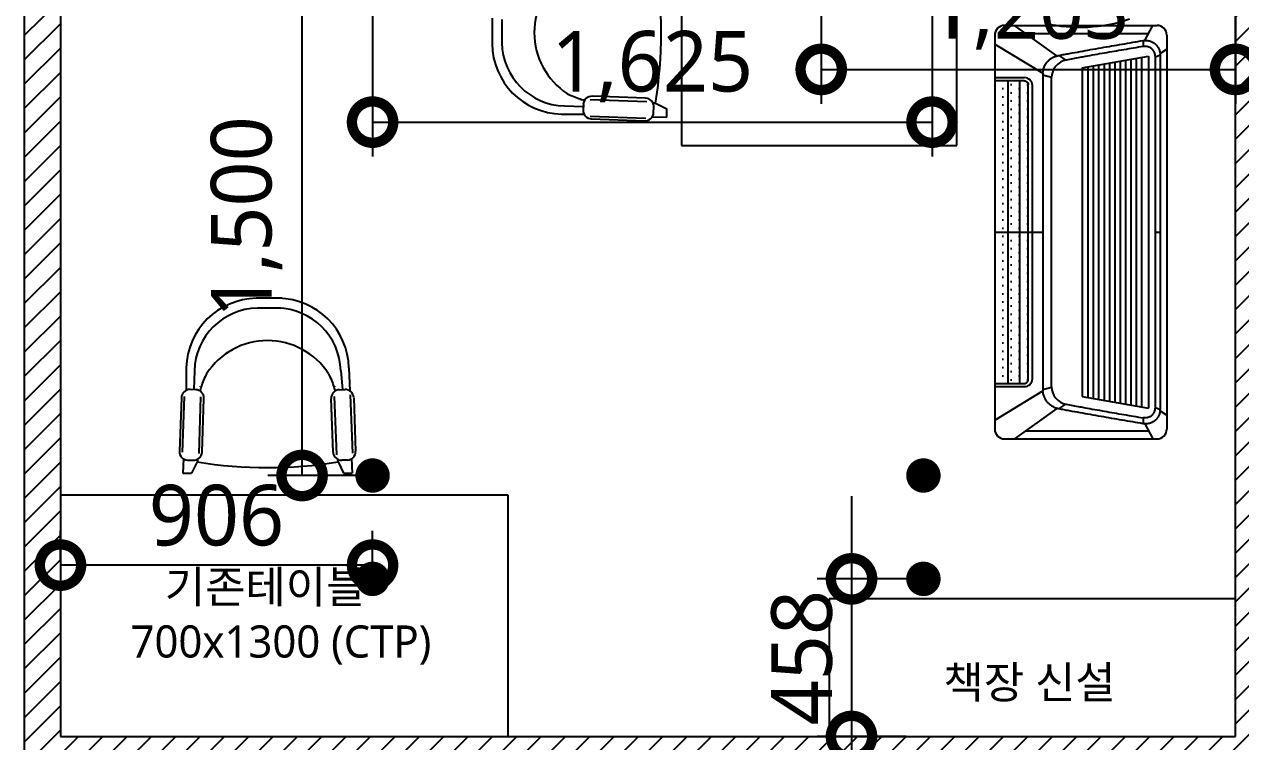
# Model space of a CAD drawing. Header units: metres. Extents: x 11578468 to 47831421, y -58341524 to -14256839.
# Drawn here: x 23750058 to 23753591, y -29041646 to -29039564 of the extents above; entities that cross this region are included whole.
import ezdxf
from ezdxf.enums import TextEntityAlignment as Align

# ---------------------------------------------------------------- set-up
doc = ezdxf.new("R2010")
doc.units = ezdxf.units.M
doc.header["$LTSCALE"] = 50
doc.header["$MEASUREMENT"] = 0
doc.layers.get('0').update_dxf_attribs({"linetype": 'CONTINUOUS'})
doc.layers.get('DEFPOINTS').update_dxf_attribs({"linetype": 'CONTINUOUS'})
doc.layers.add('002_전_다운라이트', color=40, linetype='CONTINUOUS', lineweight=9)
for name, color, linetype in [('CO-DOOR', 8, 'CONTINUOUS'), ('DVM_INDOOR', 7, 'CONTINUOUS'), ('S-DIM', 7, 'CONTINUOUS'), ('wall', 3, 'CONTINUOUS')]:
    doc.layers.add(name, color=color, linetype=linetype)
doc.styles.add('DAWIN', font='NanumSquareR.ttf')
doc.styles.add('맑은 고딕', font='malgun.ttf')
doc.dimstyles.new('80', dxfattribs={"dimscale": 80, "dimtxt": 2.2, "dimasz": 3, "dimexe": 1.25, "dimexo": 0.625, "dimtad": 1, "dimdec": 0, "dimzin": 0, "dimdsep": 46, "dimlunit": 6, "dimtxsty": 'DAWIN', "dimblk1": 'DOTSMALL', "dimblk2": 'DOTSMALL', "dimsah": 1, "dimcen": 0.001, "dimclrd": 1, "dimclre": 1, "dimclrt": 3, "dimadec": 0, "dimazin": 0, "dimtfac": 1, "dimtdec": 0, "dimtix": 1, "dimtmove": 2, "dimatfit": 3, "dimldrblk": 'DOTSMALL', "dimfxl": 1.25, "dimtolj": 1, "dimtzin": 0, "dimarcsym": 0})

# ---------------------------------------------------------------- blocks, each defined once
blk = doc.blocks.new('슬하_전기')
at = {"layer": 'CO-DOOR'}
h = blk.add_hatch(dxfattribs=at)
h.set_pattern_fill('_USER', color=256, scale=50, angle=45, pattern_type=0)
h.set_pattern_definition([(45, (35200, -25360), (-35.35533906, 35.35533906), [])])
h.paths.add_polyline_path([(11570219.1, -14338431.7), (11571823.8, -14338431.7), (11571823.8, -14338326.7), (11568526.8, -14338326.7), (11568526.8, -14335206.7), (11566008.8, -14335206.7), (11566008.8, -14335311.7), (11568421.8, -14335311.7), (11568421.8, -14338326.7), (11565008.8, -14338326.7), (11565008.8, -14335311.7), (11565108.8, -14335311.7), (11565108.8, -14335206.7), (11564903.8, -14335206.7), (11564903.8, -14338531.7), (11565008.8, -14338531.7), (11565008.8, -14338431.7)])
for p, q in [((11564903.8, -14335206.7), (11564903.8, -14338531.7)), ((11565008.8, -14335311.7), (11565008.8, -14338326.7)), ((11566812.6, -14335311.7), (11566812.6, -14336611.7)), ((11567612.6, -14336611.7), (11567612.6, -14335311.7)), ((11568421.8, -14338326.7), (11568421.8, -14335311.7)), ((11566262.3, -14336241.3), (11566262.3, -14336316.8)), ((11566290.9, -14336245.5), (11566290.9, -14336313.4)), ((11566481.1, -14336460.9), (11566485.2, -14336463.1)), ((11566485.2, -14336463.1), (11566489.8, -14336465.2)), ((11566489.8, -14336465.2), (11566494.7, -14336467.3)), ((11566494.7, -14336467.3), (11566499.7, -14336469.4)), ((11566499.7, -14336469.4), (11566504.8, -14336471.4)), ((11566504.8, -14336471.4), (11566509.8, -14336473.3)), ((11566509.8, -14336473.3), (11566514.5, -14336474.9)), ((11566514.5, -14336474.9), (11566518.8, -14336476.3)), ((11566518.8, -14336476.3), (11566522.6, -14336477.5)), ((11566522.6, -14336477.5), (11566526.1, -14336478.4)), ((11566526.1, -14336478.4), (11566529.4, -14336479.1)), ((11566529.4, -14336479.1), (11566532.6, -14336479.7)), ((11566547.9, -14336478.1), (11566712.5, -14336483.3)), ((11566708.5, -14336474.1), (11566553, -14336468.6)), ((11566729.5, -14336487.3), (11566737.4, -14336487.5)), ((11566737.3, -14336488.6), (11566770.1, -14336505)), ((11566464.4, -14336520), (11566529.6, -14336520.5)), ((11566472.9, -14336496.3), (11566527.4, -14336498)), ((11566527.6, -14336492.3), (11566527, -14336508.7)), ((11566731.6, -14336515.8), (11566732.2, -14336499.5)), ((11566770.1, -14336529.5), (11566770.1, -14336505)), ((11566547, -14336526.1), (11566708.8, -14336531.7)), ((11566550.7, -14336534.1), (11566706.2, -14336539.5)), ((11566727.8, -14336528.2), (11566770.1, -14336529.5)), ((11566812.6, -14336611.7), (11567612.6, -14336611.7)), ((11565652.7, -14337054.9), (11565577.3, -14337054.9)), ((11565648.6, -14337083.5), (11565580.7, -14337083.5)), ((11565374.1, -14337257), (11565373.6, -14337322.2)), ((11565397.8, -14337265.5), (11565396.1, -14337320)), ((11565823, -14337265.5), (11565827.9, -14337319.8)), ((11565846.5, -14337257), (11565849.8, -14337323.8)), ((11565420.8, -14337302.4), (11565419.2, -14337307.1)), ((11565422.7, -14337297.4), (11565420.8, -14337302.4)), ((11565424.6, -14337292.3), (11565422.7, -14337297.4)), ((11565426.7, -14337287.3), (11565424.6, -14337292.3)), ((11565428.9, -14337282.4), (11565426.7, -14337287.3)), ((11565431, -14337277.8), (11565428.9, -14337282.4)), ((11565433.1, -14337273.7), (11565431, -14337277.8)), ((11565787.4, -14337273.7), (11565789.5, -14337277.8)), ((11565789.5, -14337277.8), (11565791.7, -14337282.4)), ((11565791.7, -14337282.4), (11565793.8, -14337287.3)), ((11565793.8, -14337287.3), (11565795.9, -14337292.3)), ((11565795.9, -14337292.3), (11565797.9, -14337297.4)), ((11565797.9, -14337297.4), (11565799.7, -14337302.4)), ((11565799.7, -14337302.4), (11565801.4, -14337307.1)), ((11565401.7, -14337320.2), (11565385.4, -14337319.6)), ((11565414.9, -14337322), (11565414.4, -14337325.1)), ((11565415.7, -14337318.7), (11565414.9, -14337322)), ((11565416.6, -14337315.2), (11565415.7, -14337318.7)), ((11565417.8, -14337311.4), (11565416.6, -14337315.2)), ((11565419.2, -14337307.1), (11565417.8, -14337311.4)), ((11565801.4, -14337307.1), (11565802.8, -14337311.4)), ((11565802.8, -14337311.4), (11565803.9, -14337315.2)), ((11565803.9, -14337315.2), (11565804.9, -14337318.7)), ((11565804.9, -14337318.7), (11565806.1, -14337324.1)), ((11565818.8, -14337320.2), (11565835.1, -14337319.6)), ((11565850.6, -14337334.7), (11565857.2, -14337504.5)), ((11565360, -14337343.3), (11565354.5, -14337498.8)), ((11565368, -14337339.6), (11565362.4, -14337501.4)), ((11565416, -14337340.5), (11565410.8, -14337505.1)), ((11565420, -14337501.1), (11565425.4, -14337345.6)), ((11565800.5, -14337501.1), (11565795.1, -14337345.6)), ((11565804.3, -14337340.3), (11565810.3, -14337509)), ((11565860.6, -14337343.3), (11565866, -14337498.8)), ((11565365.9, -14337520.4), (11565364.5, -14337562.7)), ((11565378.2, -14337524.2), (11565394.6, -14337524.8)), ((11565405.5, -14337529.9), (11565389.1, -14337562.7)), ((11565406.8, -14337522), (11565406.6, -14337530)), ((11565815, -14337529.9), (11565814.6, -14337522.5)), ((11565815, -14337529.9), (11565831.4, -14337562.7)), ((11565842.3, -14337524.2), (11565825.9, -14337524.8)), ((11565854, -14337520.8), (11565856, -14337562.7)), ((11565364.5, -14337562.7), (11565389.1, -14337562.7)), ((11565831.4, -14337562.7), (11565856, -14337562.7)), ((11566308.8, -14337626.7), (11565008.8, -14337626.7)), ((11565008.8, -14337626.7), (11565008.8, -14338326.7)), ((11566308.8, -14338326.7), (11566308.8, -14337626.7)), ((11568421.8, -14337926.7), (11567241.8, -14337926.7)), ((11567241.8, -14337926.7), (11567241.8, -14338326.7)), ((11568421.8, -14338326.7), (11568421.8, -14337926.7)), ((11565008.8, -14338326.7), (11568421.8, -14338326.7)), ((11565008.8, -14338326.7), (11566308.8, -14338326.7)), ((11567241.8, -14338326.7), (11568421.8, -14338326.7))]:
    blk.add_line(p, q, dxfattribs=at)
for centre, radius, start, end in [((11565465.7, -14336283.8), 1288, 350.8522, 9.1478), ((11566596.7, -14336283.8), 211.5, 123.1238, 236.8761), ((11567969.8, -14335820.9), 447.1, 256.9524, 288.871), ((11566477.1, -14336310.3), 186.1, 180.8381, 268.7144), ((11566469.1, -14336313.3), 206.8, 180.8381, 268.7143), ((11566596.7, -14336283.8), 211.5, 248.2783, 248.4011), ((11566552.1, -14336493.2), 24.6, 87.9998, 178.0001), ((11566707.7, -14336498.6), 24.6, 358.0001, 88), ((11566551.6, -14336509.5), 24.6, 178.0002, 268.0003), ((11566707.1, -14336515), 24.6, 268.0001, 358.0003), ((11565580.8, -14337261.7), 206.8, 90.8381, 178.7143), ((11565639.8, -14337261.7), 206.8, 1.2856, 89.1619), ((11565583.8, -14337269.7), 186.1, 90.8381, 178.7144), ((11565636.9, -14337269.7), 186.1, 1.2856, 89.1619), ((11565610.3, -14337389.2), 211.5, 33.1238, 146.8761), ((11565384.6, -14337344.1), 24.6, 88.0002, 178.0003), ((11565400.9, -14337344.7), 24.6, 357.9998, 88.0001), ((11565610.3, -14337389.2), 211.5, 158.2783, 158.4011), ((11565819.7, -14337344.7), 24.6, 92, 182.0003), ((11565610.3, -14337389.2), 211.5, 21.5989, 21.7217), ((11565836, -14337344.1), 24.6, 2.0002, 91.9997), ((11565379.1, -14337499.7), 24.6, 178.0001, 268.0003), ((11565395.5, -14337500.3), 24.6, 268.0001, 358), ((11565825.1, -14337500.3), 24.6, 181.9999, 272.0001), ((11565841.5, -14337499.7), 24.6, 271.9999, 2.0001), ((11565610.3, -14336258.3), 1288, 260.8522, 279.1478)]:
    blk.add_arc(centre, radius, start, end, dxfattribs=at)
at = {"layer": 'CO-DOOR', "style": '맑은 고딕'}
for s, height, p in [('기존테이블', 93.33, (11565311.9, -14337939.4)), ('700x1300 (CTP)', 93.333, (11565212.4, -14338097.6))]:
    blk.add_text(s, height=height, rotation=360, dxfattribs=at).set_placement(p)
blk.add_text('책장 신설', height=93.33, rotation=360, dxfattribs=at).set_placement((11567823.7, -14338169.5), align=Align.MIDDLE_CENTER)
blk = doc.blocks.new('A$C8d63ac80')
at = {"layer": '002_전_다운라이트', "const_width": 50}
blk.add_lwpolyline([(50, 75, 1), (100, 75, 1)], format="xyb", close=True, dxfattribs=at)
blk = doc.blocks.new('_DOTSMALL')
at = {"color": 0, "linetype": 'ByBlock', "const_width": 0.5}
blk.add_lwpolyline([(-0.0625, 0, 1), (0.0625, 0, 1)], format="xyb", close=True, dxfattribs=at)
blk = doc.blocks.new('*D2707')
at = {"layer": 'DEFPOINTS', "color": 0}
for p in [(23752669.3, -29041173.1), (23752460.5, -29041630.6), (23752669.3, -29041630.6)]:
    blk.add_point(p, dxfattribs=at)
at = {"layer": 'S-DIM', "color": 1, "lineweight": -2, "ltscale": 10}
for p, q in [((23752460.5, -29040933.1), (23752460.5, -29041870.6)), ((23752619.3, -29041173.1), (23752360.5, -29041173.1)), ((23752619.3, -29041630.6), (23752360.5, -29041630.6))]:
    blk.add_line(p, q, dxfattribs=at)
at = {"layer": 'S-DIM', "color": 1, "lineweight": -2, "xscale": 240, "yscale": 240, "zscale": 240}
for p, rotation in [((23752460.5, -29041173.1), 270), ((23752460.5, -29041630.6), 90)]:
    blk.add_blockref('_DOTSMALL', p, dxfattribs=dict(at, rotation=rotation))
at = {"layer": 'S-DIM', "color": 3, "ltscale": 10, "insert": (23752316.6, -29041401.8), "char_height": 176, "attachment_point": 5, "rotation": 90, "style": 'DAWIN'}
blk.add_mtext('\\A1;458', dxfattribs=at)
blk = doc.blocks.new('*D2709')
at = {"layer": 'DEFPOINTS', "color": 0}
for p in [(23751069.3, -29039373.1), (23752694.3, -29039373.1), (23752694.3, -29039847.4)]:
    blk.add_point(p, dxfattribs=at)
at = {"layer": 'S-DIM', "color": 1, "lineweight": -2, "ltscale": 10}
for p, q in [((23751069.3, -29039423.1), (23751069.3, -29039947.4)), ((23752694.3, -29039423.1), (23752694.3, -29039947.4)), ((23751069.3, -29039847.4), (23752694.3, -29039847.4))]:
    blk.add_line(p, q, dxfattribs=at)
at = {"layer": 'S-DIM', "color": 1, "lineweight": -2, "xscale": 240, "yscale": 240, "zscale": 240, "rotation": 180}
blk.add_blockref('_DOTSMALL', (23751069.3, -29039847.4), dxfattribs=at)
at = {"layer": 'S-DIM', "color": 1, "lineweight": -2, "xscale": 240, "yscale": 240, "zscale": 240}
blk.add_blockref('_DOTSMALL', (23752694.3, -29039847.4), dxfattribs=at)
at = {"layer": 'S-DIM', "color": 3, "ltscale": 10, "insert": (23751881.8, -29039686.5), "char_height": 176, "attachment_point": 5, "style": 'DAWIN'}
blk.add_mtext('\\A1;1,625', dxfattribs=at)
blk = doc.blocks.new('*D2711')
at = {"layer": 'DEFPOINTS', "color": 0}
for p in [(23752372.5, -29039343.5), (23753575.8, -29039343.5), (23753575.8, -29039694.4)]:
    blk.add_point(p, dxfattribs=at)
at = {"layer": 'S-DIM', "color": 1, "lineweight": -2, "ltscale": 10}
for p, q in [((23752372.5, -29039393.5), (23752372.5, -29039794.4)), ((23753575.8, -29039393.5), (23753575.8, -29039794.4)), ((23752372.5, -29039694.4), (23753575.8, -29039694.4))]:
    blk.add_line(p, q, dxfattribs=at)
at = {"layer": 'S-DIM', "color": 1, "lineweight": -2, "xscale": 240, "yscale": 240, "zscale": 240, "rotation": 180}
blk.add_blockref('_DOTSMALL', (23752372.5, -29039694.4), dxfattribs=at)
at = {"layer": 'S-DIM', "color": 1, "lineweight": -2, "xscale": 240, "yscale": 240, "zscale": 240}
blk.add_blockref('_DOTSMALL', (23753575.8, -29039694.4), dxfattribs=at)
at = {"layer": 'S-DIM', "color": 3, "ltscale": 10, "insert": (23752974.2, -29039533.4), "char_height": 176, "attachment_point": 5, "style": 'DAWIN'}
blk.add_mtext('\\A1;1,203', dxfattribs=at)
blk = doc.blocks.new('*D2712')
at = {"layer": 'DEFPOINTS', "color": 0}
for p in [(23750864.6, -29039373.1), (23751069.3, -29039373.1), (23751069.3, -29040873.1)]:
    blk.add_point(p, dxfattribs=at)
at = {"layer": 'S-DIM', "color": 1, "lineweight": -2, "ltscale": 10}
for p, q in [((23751019.3, -29039373.1), (23750764.6, -29039373.1)), ((23750864.6, -29040873.1), (23750864.6, -29039373.1)), ((23751019.3, -29040873.1), (23750764.6, -29040873.1))]:
    blk.add_line(p, q, dxfattribs=at)
at = {"layer": 'S-DIM', "color": 1, "lineweight": -2, "xscale": 240, "yscale": 240, "zscale": 240}
for p, rotation in [((23750864.6, -29039373.1), 90), ((23750864.6, -29040873.1), 270)]:
    blk.add_blockref('_DOTSMALL', p, dxfattribs=dict(at, rotation=rotation))
at = {"layer": 'S-DIM', "color": 3, "ltscale": 10, "insert": (23750703.7, -29040123.1), "char_height": 176, "attachment_point": 5, "rotation": 90, "style": 'DAWIN'}
blk.add_mtext('\\A1;1,500', dxfattribs=at)
blk = doc.blocks.new('*D2713')
at = {"layer": 'DEFPOINTS', "color": 0}
for p in [(23750162.8, -29041133.2), (23750162.8, -29041173.1), (23751069.3, -29041173.1)]:
    blk.add_point(p, dxfattribs=at)
at = {"layer": 'S-DIM', "color": 1, "lineweight": -2, "ltscale": 10}
for p, q in [((23750162.8, -29041123.1), (23750162.8, -29041033.2)), ((23751069.3, -29041123.1), (23751069.3, -29041033.2)), ((23751069.3, -29041133.2), (23750162.8, -29041133.2))]:
    blk.add_line(p, q, dxfattribs=at)
at = {"layer": 'S-DIM', "color": 1, "lineweight": -2, "xscale": 240, "yscale": 240, "zscale": 240, "rotation": 180}
blk.add_blockref('_DOTSMALL', (23750162.8, -29041133.2), dxfattribs=at)
at = {"layer": 'S-DIM', "color": 1, "lineweight": -2, "xscale": 240, "yscale": 240, "zscale": 240}
blk.add_blockref('_DOTSMALL', (23751069.3, -29041133.2), dxfattribs=at)
at = {"layer": 'S-DIM', "color": 3, "ltscale": 10, "insert": (23750616, -29040989.3), "char_height": 176, "attachment_point": 5, "style": 'DAWIN'}
blk.add_mtext('\\A1;906', dxfattribs=at)

msp = doc.modelspace()

# ---------------------------------------------------------------- hatches: boundary and pattern name
at = {"layer": 'DVM_INDOOR'}
h = msp.add_hatch(dxfattribs=at)
h.set_pattern_fill('DOTS', color=0, scale=15, angle=270)
h.set_pattern_definition([(270, (23752876.216, -29040166.758), (23.8125, -11.9063), [0, -23.8125])])
h.paths.add_polyline_path([(23752973.3, -29040594.5, -0.414214), (23752961.3, -29040606.5), (23752949.5, -29040606.5), (23752949.5, -29039727), (23752961.3, -29039727, -0.414214), (23752973.3, -29039739)])
h.paths.add_polyline_path([(23752914.7, -29039727), (23752949.5, -29039727), (23752949.5, -29040606.5), (23752914.7, -29040606.5)])
h.paths.add_polyline_path([(23752876.3, -29039727), (23752914.7, -29039727), (23752914.7, -29040606.5), (23752876.3, -29040606.5)])

# ---------------------------------------------------------------- linework, layer by layer
at = {"layer": 'DVM_INDOOR', "color": 0}
for p, q in [((23752876.3, -29039595.3), (23752876.3, -29040738.3)), ((23752904.8, -29039566.8), (23753347.8, -29039566.8)), ((23753056.9, -29039655.2), (23752933.8, -29039566.8)), ((23752966.3, -29039590), (23753323.5, -29039590)), ((23753312.9, -29039610.1), (23753335.7, -29039566.8)), ((23753376.3, -29039595.3), (23753376.3, -29040738.3)), ((23752876.3, -29039621.3), (23753016.4, -29039705.7)), ((23753307.8, -29039610.6), (23753307.8, -29039627.8)), ((23753063.1, -29039653.7), (23753082.5, -29039667.5)), ((23753130.5, -29039689.9), (23753322.9, -29039655.6)), ((23753256.2, -29039667.5), (23753256.2, -29040666)), ((23753271.9, -29039664.7), (23753271.9, -29040668.8)), ((23753287.3, -29039661.9), (23753287.3, -29040671.6)), ((23753302.9, -29039659.2), (23753302.9, -29040674.4)), ((23753322.9, -29039655.6), (23753322.9, -29040677.9)), ((23753343, -29039657.6), (23753356.8, -29039652.2)), ((23753343, -29040675.9), (23753343, -29039657.6)), ((23753356.6, -29039648.2), (23753376.3, -29039635.9)), ((23753356.8, -29039652.2), (23753356.8, -29040681.4)), ((23753130.5, -29039689.9), (23753130.5, -29040643.6)), ((23753146.9, -29039687), (23753146.9, -29040646.6)), ((23753162.7, -29039684.1), (23753162.7, -29040649.4)), ((23753178.3, -29039681.4), (23753178.3, -29040652.2)), ((23753194, -29039678.6), (23753194, -29040654.9)), ((23753209.4, -29039675.8), (23753209.4, -29040657.7)), ((23753225, -29039673.1), (23753225, -29040660.5)), ((23753240.6, -29039670.3), (23753240.6, -29040663.2)), ((23752876.3, -29039718.3), (23752962.7, -29039718.3)), ((23752914.7, -29039727.1), (23752914.7, -29040606.5)), ((23752949.5, -29040606.5), (23752949.5, -29039727)), ((23753016.4, -29039705.7), (23753016.4, -29040627.6)), ((23753016.4, -29039710.1), (23753041.6, -29039716.9)), ((23753041.6, -29040615.2), (23753041.6, -29039718.3)), ((23752985.7, -29040592.2), (23752985.7, -29039741.1)), ((23752876.9, -29040166.8), (23753016.4, -29040166.8)), ((23753343, -29040166.8), (23753356.8, -29040166.8)), ((23752876.3, -29040615.2), (23752962.7, -29040615.2)), ((23753016.4, -29040623.5), (23753041.6, -29040616.6)), ((23752876.3, -29040712.2), (23753016.4, -29040627.8)), ((23753130.5, -29040643.6), (23753322.9, -29040677.9)), ((23753056.9, -29040678.3), (23752933.8, -29040766.8)), ((23753063.1, -29040679.8), (23753082.5, -29040666.1)), ((23753343, -29040675.9), (23753356.8, -29040681.4)), ((23753356.6, -29040685.3), (23753376.3, -29040697.6)), ((23753307.8, -29040705.7), (23753307.8, -29040722.9)), ((23753312.9, -29040723.5), (23753335.6, -29040766.8)), ((23752966.3, -29040743.5), (23753323.4, -29040743.5)), ((23752904.8, -29040766.8), (23753347.8, -29040766.8))]:
    msp.add_line(p, q, dxfattribs=at)
for points in [[(23752876.3, -29039727), (23752961.3, -29039727, -0.414214), (23752973.3, -29039739)], [(23752876.3, -29040606.5), (23752961.3, -29040606.5, 0.414214), (23752973.3, -29040594.5), (23752973.3, -29039738.9)]]:
    msp.add_lwpolyline(points, format="xyb", dxfattribs=at)
for centre, radius, start, end in [((23752904.8, -29039595.3), 28.5, 90, 180.0009), ((23753347.8, -29039595.3), 28.5, 0.0171, 90.0028), ((23753093.6, -29039718.3), 52, 100.4504, 180), ((23752962.7, -29039741.3), 23, 0, 90), ((23752962.7, -29040592.2), 23, 270, 0), ((23753093.6, -29040615.2), 52, 180, 259.5502), ((23752904.8, -29040738.3), 28.5, 180.0009, 270), ((23753347.8, -29040738.3), 28.5, 270.0028, 0.0171)]:
    msp.add_arc(centre, radius, start, end, dxfattribs=at)
for points, knots in [([(23753063.1, -29039653.7), (23753065.6, -29039653.3), (23753070.7, -29039652.3), (23753080.9, -29039650.4), (23753098.7, -29039647.2), (23753124.2, -29039642.5), (23753154.8, -29039637), (23753185.4, -29039631.6), (23753216, -29039626.3), (23753246.6, -29039621), (23753277.2, -29039615.7), (23753297.6, -29039612.3), (23753307.8, -29039610.6)], [0, 0, 0, 0, 0.03125, 0.0625, 0.125, 0.25, 0.375, 0.5, 0.625, 0.75, 0.875, 1, 1, 1, 1]), ([(23753307.8, -29039627.8), (23753298.4, -29039629.4), (23753279.6, -29039632.6), (23753251.4, -29039637.4), (23753223.3, -29039642.2), (23753195.1, -29039647.2), (23753166.9, -29039652.1), (23753143, -29039656.4), (23753128.4, -29039659.1), (23753123.2, -29039660)], [0, 0, 0, 0, 0.152619, 0.305238, 0.457857, 0.610476, 0.763096, 0.915715, 1, 1, 1, 1]), ([(23753307.8, -29039610.6), (23753309.3, -29039610.4), (23753311, -29039610.2), (23753312.7, -29039610.1), (23753312.9, -29039610.1)], [0, 0, 0, 0, 0.898221, 1, 1, 1, 1]), ([(23753327.4, -29039631.2), (23753327.2, -29039631.1), (23753325.1, -29039630), (23753321.9, -29039628.7), (23753317.6, -29039627.8), (23753314.9, -29039627.5), (23753312.7, -29039627.4), (23753310.5, -29039627.5), (23753308.9, -29039627.7), (23753307.8, -29039627.8)], [0, 0, 0, 0, 0.029129, 0.352752, 0.514564, 0.676376, 0.757282, 0.838188, 1, 1, 1, 1]), ([(23753312.9, -29039610.1), (23753313.5, -29039610), (23753314.8, -29039610), (23753317.7, -29039610.1), (23753321.5, -29039610.5), (23753326.8, -29039611.6), (23753330.5, -29039612.9), (23753332.6, -29039613.9)], [0, 0, 0, 0, 0.087094, 0.199709, 0.42494, 0.65017, 1, 1, 1, 1]), ([(23753343, -29039657.6), (23753343, -29039657), (23753342.9, -29039656), (23753342.8, -29039654.3), (23753342.6, -29039652.7), (23753342, -29039649.5), (23753340.7, -29039645.8), (23753338.9, -29039642.5), (23753337.8, -29039640.6), (23753336.8, -29039639.3), (23753335.8, -29039638), (23753334.7, -29039636.8), (23753333.7, -29039635.8), (23753332.9, -29039635.1), (23753332.3, -29039634.6), (23753331.7, -29039634), (23753330.8, -29039633.4), (23753329.4, -29039632.4), (23753328.2, -29039631.6), (23753327.4, -29039631.2)], [0, 0, 0, 0, 0.050917, 0.101833, 0.15275, 0.203666, 0.407333, 0.509166, 0.560082, 0.610999, 0.661916, 0.712832, 0.763749, 0.789207, 0.814665, 0.840124, 0.865582, 0.916498, 1, 1, 1, 1]), ([(23753332.6, -29039613.9), (23753333.3, -29039614.2), (23753335.2, -29039615.2), (23753337.8, -29039616.7), (23753340, -29039618.3), (23753341.2, -29039619.2), (23753342, -29039620), (23753342.9, -29039620.7), (23753344, -29039621.7), (23753345.4, -29039623.1), (23753346.9, -29039624.8), (23753348.3, -29039626.6), (23753349.6, -29039628.4), (23753351.3, -29039631), (23753353.8, -29039635.7), (23753355.5, -29039640.8), (23753356.3, -29039645.3), (23753356.5, -29039647), (23753356.6, -29039648), (23753356.6, -29039648.2)], [0, 0, 0, 0, 0.046668, 0.15112, 0.203345, 0.229458, 0.255571, 0.281684, 0.307796, 0.360022, 0.412248, 0.464473, 0.516699, 0.568925, 0.673376, 0.882279, 0.934504, 0.98673, 1, 1, 1, 1]), ([(23753016.4, -29039705.7), (23753016.4, -29039705.7), (23753016.4, -29039705.6), (23753016.4, -29039705.5), (23753016.4, -29039705.4), (23753016.4, -29039705.2), (23753016.4, -29039705.1), (23753016.4, -29039705), (23753016.4, -29039704.9), (23753016.5, -29039704.7), (23753016.5, -29039704.6), (23753016.5, -29039704.5), (23753016.5, -29039704.4), (23753016.5, -29039704.3), (23753016.5, -29039704.1), (23753016.5, -29039704), (23753016.5, -29039703.9), (23753016.5, -29039703.8), (23753016.5, -29039703.6), (23753016.5, -29039703.5), (23753016.5, -29039703.4), (23753016.5, -29039703.3), (23753016.5, -29039703.1), (23753016.5, -29039703), (23753016.6, -29039702.9), (23753016.6, -29039702.8), (23753016.6, -29039702.7), (23753016.6, -29039702.5), (23753016.6, -29039702.4), (23753016.6, -29039702.3), (23753016.6, -29039702.2), (23753016.6, -29039702), (23753016.6, -29039701.9), (23753016.7, -29039701.8), (23753016.7, -29039701.7), (23753016.7, -29039701.6), (23753016.7, -29039701.4), (23753016.7, -29039701.3), (23753016.7, -29039701.2), (23753016.7, -29039701.1), (23753016.7, -29039700.9), (23753016.8, -29039700.5), (23753016.9, -29039699.7), (23753017, -29039698.6), (23753017.2, -29039697.8), (23753017.3, -29039697.3), (23753017.3, -29039697), (23753017.3, -29039696.9), (23753017.4, -29039696.8), (23753017.4, -29039696.8), (23753017.4, -29039696.6), (23753017.4, -29039696.5), (23753017.5, -29039696), (23753017.7, -29039695.3), (23753017.9, -29039694.5), (23753018, -29039693.7), (23753018.2, -29039693), (23753018.3, -29039692.5), (23753018.4, -29039692.2), (23753018.6, -29039691.8), (23753018.7, -29039691.4), (23753018.8, -29039691), (23753018.9, -29039690.7), (23753018.9, -29039690.5), (23753019, -29039690.4), (23753019, -29039690.4), (23753019, -29039690.3), (23753019.1, -29039690.1), (23753019.2, -29039689.9), (23753019.3, -29039689.5), (23753019.4, -29039689.2), (23753019.5, -29039688.9), (23753019.6, -29039688.7), (23753019.6, -29039688.6), (23753019.6, -29039688.5), (23753019.7, -29039688.3), (23753019.8, -29039688.1), (23753019.9, -29039687.8), (23753020.1, -29039687.2), (23753020.4, -29039686.6), (23753020.6, -29039686), (23753020.9, -29039685.4), (23753021.1, -29039685), (23753021.2, -29039684.7), (23753021.3, -29039684.4), (23753021.4, -29039684.2), (23753021.5, -29039684), (23753021.6, -29039683.8), (23753021.7, -29039683.6), (23753021.8, -29039683.4), (23753021.9, -29039683.2), (23753022, -29039682.9), (23753022.1, -29039682.7), (23753022.3, -29039682.5), (23753022.4, -29039682.3), (23753022.5, -29039682), (23753022.7, -29039681.7), (23753022.8, -29039681.4), (23753023, -29039681.1), (23753023.2, -29039680.7), (23753023.4, -29039680.4), (23753023.5, -29039680.1), (23753023.7, -29039679.8), (23753024, -29039679.3), (23753024.4, -29039678.7), (23753024.7, -29039678.2), (23753025, -29039677.7), (23753025.3, -29039677.3), (23753025.6, -29039676.9), (23753025.8, -29039676.5), (23753026, -29039676.2), (23753026.2, -29039676), (23753026.3, -29039675.8), (23753026.5, -29039675.5), (23753026.8, -29039675.1), (23753027.1, -29039674.8), (23753027.3, -29039674.5), (23753027.5, -29039674.2), (23753027.6, -29039674.1), (23753027.7, -29039673.9), (23753027.8, -29039673.8), (23753027.8, -29039673.8), (23753027.9, -29039673.7), (23753027.9, -29039673.7), (23753027.9, -29039673.7), (23753028, -29039673.6), (23753028, -29039673.6), (23753028, -29039673.6), (23753028, -29039673.6), (23753028, -29039673.6), (23753028, -29039673.5), (23753028, -29039673.5), (23753028, -29039673.5), (23753028, -29039673.5), (23753028, -29039673.5), (23753028, -29039673.5), (23753028, -29039673.5), (23753028, -29039673.5), (23753028, -29039673.5), (23753028, -29039673.5), (23753028, -29039673.5), (23753028, -29039673.5), (23753028, -29039673.5), (23753028, -29039673.5), (23753028, -29039673.5), (23753028, -29039673.5), (23753028, -29039673.5), (23753028, -29039673.5), (23753028, -29039673.5), (23753028, -29039673.5), (23753028, -29039673.5), (23753028, -29039673.5), (23753028, -29039673.5), (23753028, -29039673.5), (23753028, -29039673.5), (23753028, -29039673.5), (23753028, -29039673.5), (23753028, -29039673.5), (23753028, -29039673.5), (23753028, -29039673.5), (23753028, -29039673.5), (23753028, -29039673.5), (23753028, -29039673.5), (23753028, -29039673.5), (23753028, -29039673.5), (23753028, -29039673.5), (23753028, -29039673.5), (23753028, -29039673.5), (23753028, -29039673.5), (23753028, -29039673.5), (23753028, -29039673.5), (23753028, -29039673.5), (23753028, -29039673.5), (23753028, -29039673.5), (23753028, -29039673.5), (23753028, -29039673.5), (23753028, -29039673.5), (23753028, -29039673.5), (23753028, -29039673.5), (23753028, -29039673.5), (23753028.1, -29039673.5), (23753028.1, -29039673.5), (23753028.1, -29039673.5), (23753028.1, -29039673.4), (23753028.2, -29039673.3), (23753028.3, -29039673.3), (23753028.3, -29039673.2), (23753028.4, -29039673.1), (23753028.4, -29039673.1), (23753028.5, -29039672.9), (23753028.6, -29039672.8), (23753028.7, -29039672.7), (23753028.8, -29039672.6), (23753028.9, -29039672.5), (23753029, -29039672.3), (23753029.1, -29039672.2), (23753029.2, -29039672.1), (23753029.3, -29039672), (23753029.4, -29039671.9), (23753029.5, -29039671.7), (23753029.6, -29039671.6), (23753029.7, -29039671.5), (23753029.9, -29039671.4), (23753030, -29039671.3), (23753030.1, -29039671.1), (23753030.2, -29039671), (23753030.3, -29039670.9), (23753030.4, -29039670.8), (23753030.5, -29039670.7), (23753030.6, -29039670.6), (23753030.7, -29039670.4), (23753030.8, -29039670.3), (23753030.9, -29039670.2), (23753031, -29039670.1), (23753031.2, -29039670), (23753031.3, -29039669.9), (23753031.4, -29039669.7), (23753031.5, -29039669.6), (23753031.6, -29039669.5), (23753031.7, -29039669.4), (23753031.8, -29039669.3), (23753031.9, -29039669.2), (23753032, -29039669.1), (23753032.2, -29039669), (23753032.3, -29039668.8), (23753032.4, -29039668.7), (23753032.5, -29039668.6), (23753032.6, -29039668.5), (23753032.7, -29039668.4), (23753032.8, -29039668.3), (23753033, -29039668.2), (23753033.1, -29039668.1), (23753033.2, -29039668), (23753033.3, -29039667.9), (23753033.4, -29039667.7), (23753033.5, -29039667.6), (23753033.7, -29039667.5), (23753033.8, -29039667.4), (23753033.9, -29039667.3), (23753034, -29039667.2), (23753034.1, -29039667.1), (23753034.2, -29039667), (23753034.4, -29039666.9), (23753034.5, -29039666.8), (23753034.6, -29039666.7), (23753034.7, -29039666.6), (23753034.8, -29039666.5), (23753035, -29039666.4), (23753035.1, -29039666.3), (23753035.2, -29039666.2), (23753035.3, -29039666.1), (23753035.5, -29039665.9), (23753035.6, -29039665.8), (23753035.8, -29039665.7), (23753035.9, -29039665.6), (23753036.1, -29039665.5), (23753036.2, -29039665.4), (23753036.3, -29039665.3), (23753036.4, -29039665.2), (23753036.6, -29039665), (23753036.8, -29039664.9), (23753036.9, -29039664.8), (23753037.1, -29039664.6), (23753037.3, -29039664.5), (23753037.5, -29039664.3), (23753037.7, -29039664.2), (23753037.9, -29039664.1), (23753038.1, -29039663.9), (23753038.3, -29039663.8), (23753038.5, -29039663.6), (23753038.7, -29039663.5), (23753038.8, -29039663.4), (23753038.9, -29039663.3), (23753038.9, -29039663.3), (23753039, -29039663.3), (23753039, -29039663.3), (23753039, -29039663.2), (23753039.1, -29039663.2), (23753039.1, -29039663.2), (23753039.1, -29039663.2), (23753039.1, -29039663.2), (23753039.2, -29039663.1), (23753039.2, -29039663.1), (23753039.2, -29039663.1), (23753039.2, -29039663.1), (23753039.2, -29039663.1), (23753039.2, -29039663.1), (23753039.2, -29039663.1), (23753039.2, -29039663.1), (23753039.2, -29039663.1), (23753039.2, -29039663.1), (23753039.2, -29039663.1), (23753039.2, -29039663.1), (23753039.2, -29039663.1), (23753039.2, -29039663.1), (23753039.2, -29039663.1), (23753039.2, -29039663.1), (23753039.2, -29039663.1), (23753039.2, -29039663.1), (23753039.2, -29039663.1), (23753039.2, -29039663.1), (23753039.2, -29039663.1), (23753039.2, -29039663.1), (23753039.2, -29039663.1), (23753039.2, -29039663.1), (23753039.2, -29039663.1), (23753039.2, -29039663.1), (23753039.2, -29039663.1), (23753039.2, -29039663.1), (23753039.2, -29039663.1), (23753039.2, -29039663.1), (23753039.2, -29039663.1), (23753039.2, -29039663.1), (23753039.2, -29039663.1), (23753039.2, -29039663.1), (23753039.2, -29039663.1), (23753039.3, -29039663.1), (23753039.4, -29039663), (23753039.5, -29039662.9), (23753039.6, -29039662.8), (23753039.7, -29039662.8), (23753039.8, -29039662.7), (23753040, -29039662.6), (23753040.1, -29039662.5), (23753040.2, -29039662.4), (23753040.3, -29039662.3), (23753040.5, -29039662.3), (23753040.6, -29039662.2), (23753040.7, -29039662.1), (23753040.8, -29039662.1), (23753040.9, -29039662), (23753041.2, -29039661.8), (23753041.6, -29039661.5), (23753042.3, -29039661.2), (23753043, -29039660.7), (23753043.6, -29039660.4), (23753044, -29039660.2), (23753044.2, -29039660.1), (23753044.3, -29039660), (23753044.3, -29039660), (23753044.4, -29039660), (23753044.4, -29039659.9), (23753044.6, -29039659.9), (23753044.8, -29039659.7), (23753045.1, -29039659.6), (23753045.4, -29039659.4), (23753045.7, -29039659.3), (23753046, -29039659.1), (23753046.4, -29039659), (23753046.7, -29039658.8), (23753047, -29039658.7), (23753047.2, -29039658.6), (23753047.4, -29039658.5), (23753047.5, -29039658.5), (23753047.6, -29039658.4), (23753047.7, -29039658.3), (23753048, -29039658.2), (23753048.4, -29039658), (23753049, -29039657.8), (23753049.5, -29039657.6), (23753050, -29039657.4), (23753050.4, -29039657.2), (23753050.7, -29039657.1), (23753050.9, -29039657.1), (23753051, -29039657), (23753051.2, -29039656.9), (23753051.4, -29039656.9), (23753051.6, -29039656.8), (23753051.8, -29039656.7), (23753052, -29039656.7), (23753052.1, -29039656.6), (23753052.3, -29039656.6), (23753052.4, -29039656.5), (23753052.5, -29039656.5), (23753052.7, -29039656.4), (23753052.8, -29039656.4), (23753053, -29039656.3), (23753053.1, -29039656.3), (23753053.3, -29039656.2), (23753053.4, -29039656.2), (23753053.6, -29039656.1), (23753053.8, -29039656.1), (23753053.9, -29039656), (23753054.1, -29039656), (23753054.3, -29039655.9), (23753054.5, -29039655.9), (23753054.7, -29039655.8), (23753054.8, -29039655.8), (23753055, -29039655.7), (23753055.2, -29039655.7), (23753055.4, -29039655.6), (23753055.6, -29039655.5), (23753055.8, -29039655.5), (23753056, -29039655.4), (23753056.3, -29039655.4), (23753056.5, -29039655.3), (23753056.7, -29039655.3), (23753056.8, -29039655.2), (23753056.9, -29039655.2)], [0, 0, 0, 0, 0.001765, 0.003529, 0.005294, 0.007059, 0.008823, 0.010588, 0.012352, 0.014116, 0.015881, 0.017645, 0.019409, 0.021173, 0.022937, 0.024702, 0.026466, 0.028229, 0.029993, 0.031757, 0.033521, 0.035285, 0.037049, 0.038812, 0.040576, 0.042339, 0.044103, 0.045866, 0.04763, 0.049393, 0.051156, 0.05292, 0.054683, 0.056446, 0.058209, 0.059972, 0.061735, 0.063498, 0.065261, 0.067024, 0.068787, 0.07055, 0.088059, 0.10292, 0.115137, 0.124712, 0.126163, 0.127325, 0.1283, 0.12944, 0.131236, 0.133687, 0.136794, 0.151003, 0.163408, 0.174911, 0.186415, 0.19159, 0.197106, 0.202964, 0.209163, 0.215479, 0.219883, 0.221884, 0.22343, 0.224162, 0.225102, 0.227168, 0.231141, 0.237019, 0.24311, 0.247247, 0.24943, 0.251369, 0.252721, 0.254965, 0.258103, 0.262133, 0.271962, 0.28166, 0.291227, 0.300577, 0.307976, 0.312744, 0.315759, 0.320727, 0.323148, 0.325851, 0.328835, 0.332101, 0.335648, 0.339476, 0.343585, 0.347976, 0.34952, 0.354132, 0.360503, 0.364934, 0.3672, 0.375692, 0.383432, 0.384919, 0.389345, 0.400385, 0.40996, 0.418507, 0.426067, 0.432913, 0.441712, 0.447274, 0.451798, 0.455285, 0.458528, 0.464582, 0.469833, 0.478168, 0.484251, 0.486843, 0.490174, 0.493625, 0.495107, 0.495342, 0.496042, 0.496945, 0.497789, 0.498575, 0.499303, 0.499369, 0.499564, 0.499758, 0.499824, 0.499828, 0.499832, 0.499836, 0.49984, 0.499843, 0.499846, 0.499849, 0.499852, 0.499854, 0.499857, 0.49986, 0.499863, 0.499866, 0.499869, 0.499872, 0.499875, 0.499878, 0.499881, 0.499883, 0.499886, 0.499889, 0.499892, 0.499895, 0.499898, 0.499901, 0.499904, 0.499907, 0.499909, 0.499912, 0.499915, 0.499918, 0.499921, 0.499924, 0.499927, 0.49993, 0.499933, 0.499936, 0.499938, 0.499941, 0.499944, 0.499947, 0.49995, 0.499953, 0.499956, 0.499959, 0.499961, 0.499996, 0.500092, 0.500252, 0.500475, 0.500762, 0.501113, 0.502574, 0.503909, 0.505116, 0.50626, 0.507404, 0.508548, 0.510836, 0.513123, 0.515411, 0.517699, 0.519986, 0.522274, 0.524561, 0.526848, 0.529136, 0.531423, 0.53371, 0.535997, 0.538283, 0.54057, 0.542857, 0.545143, 0.54743, 0.549716, 0.552003, 0.554289, 0.556575, 0.558861, 0.561147, 0.563433, 0.565719, 0.568004, 0.57029, 0.572575, 0.574861, 0.577146, 0.579431, 0.581716, 0.584001, 0.586286, 0.588571, 0.590856, 0.59314, 0.595425, 0.597709, 0.599994, 0.602278, 0.604562, 0.606846, 0.60913, 0.611414, 0.613697, 0.615981, 0.618264, 0.620547, 0.622831, 0.625114, 0.627397, 0.62968, 0.631963, 0.634245, 0.636528, 0.63881, 0.641092, 0.643375, 0.645657, 0.647939, 0.65022, 0.652502, 0.655924, 0.659347, 0.661628, 0.663909, 0.66619, 0.668471, 0.670751, 0.673032, 0.676452, 0.679873, 0.683293, 0.686713, 0.690132, 0.693551, 0.69697, 0.700388, 0.703806, 0.707224, 0.710641, 0.714058, 0.714644, 0.715261, 0.71591, 0.716591, 0.717303, 0.718046, 0.718679, 0.719061, 0.719192, 0.719206, 0.719223, 0.719241, 0.719259, 0.719276, 0.719294, 0.719312, 0.719329, 0.719347, 0.719365, 0.719382, 0.7194, 0.719418, 0.719436, 0.719453, 0.719471, 0.719489, 0.719506, 0.719524, 0.719542, 0.719559, 0.719577, 0.719595, 0.719612, 0.71963, 0.719648, 0.719665, 0.719683, 0.719701, 0.719718, 0.719735, 0.719749, 0.719791, 0.719989, 0.720573, 0.721543, 0.722899, 0.724641, 0.72677, 0.729069, 0.73132, 0.733522, 0.735676, 0.737782, 0.739839, 0.741848, 0.743808, 0.74572, 0.747584, 0.749399, 0.751166, 0.761606, 0.772047, 0.783331, 0.796306, 0.801854, 0.804022, 0.805127, 0.806011, 0.806392, 0.80762, 0.810133, 0.813931, 0.81881, 0.823809, 0.828807, 0.833806, 0.838804, 0.843801, 0.848798, 0.852287, 0.855003, 0.856944, 0.858113, 0.859639, 0.864676, 0.87128, 0.879454, 0.889196, 0.896415, 0.902323, 0.906921, 0.909055, 0.911516, 0.914305, 0.917422, 0.920866, 0.924638, 0.926547, 0.928505, 0.930513, 0.93257, 0.934676, 0.936831, 0.939035, 0.941289, 0.943592, 0.945944, 0.948345, 0.950796, 0.953296, 0.955845, 0.958443, 0.961091, 0.963788, 0.966534, 0.96933, 0.972175, 0.975069, 0.978013, 0.981006, 0.984048, 0.98714, 0.990281, 0.993471, 0.996711, 1, 1, 1, 1]), ([(23753056.9, -29039655.2), (23753057.4, -29039655.1), (23753059.4, -29039654.5), (23753061.4, -29039654), (23753063.1, -29039653.7)], [0, 0, 0, 0, 0.216622, 1, 1, 1, 1]), ([(23753356.6, -29039648.2), (23753356.7, -29039648.7), (23753356.8, -29039650.1), (23753356.8, -29039651.4), (23753356.8, -29039652.2)], [0, 0, 0, 0, 0.427232, 1, 1, 1, 1]), ([(23753056.9, -29040678.3), (23753056.6, -29040678.2), (23753055.4, -29040677.8), (23753051.2, -29040676.4), (23753044.4, -29040673.2), (23753037.6, -29040668.4), (23753032.8, -29040663.8), (23753029.4, -29040660.2), (23753026.4, -29040656.2), (23753022.9, -29040650.6), (23753020.1, -29040644.6), (23753018.1, -29040638.3), (23753017.2, -29040634.2), (23753016.7, -29040630.9), (23753016.5, -29040629), (23753016.4, -29040627.9), (23753016.4, -29040627.6)], [0, 0, 0, 0, 0.016085, 0.052074, 0.196028, 0.339981, 0.411958, 0.483935, 0.555912, 0.627889, 0.771843, 0.84382, 0.915797, 0.951785, 0.987774, 1, 1, 1, 1]), ([(23753063.1, -29040679.8), (23753061.4, -29040679.5), (23753059.4, -29040679), (23753057.4, -29040678.4), (23753056.9, -29040678.3)], [0, 0, 0, 0, 0.783378, 1, 1, 1, 1]), ([(23753216.4, -29040707.3), (23753216.3, -29040707.3), (23753205.9, -29040705.5), (23753185.4, -29040701.9), (23753154.8, -29040696.5), (23753124.2, -29040691), (23753098.7, -29040686.4), (23753080.9, -29040683.1), (23753070.7, -29040681.2), (23753065.6, -29040680.3), (23753063.1, -29040679.8)], [0, 0, 0, 0, 0.002953, 0.202362, 0.401772, 0.601181, 0.800591, 0.900295, 0.950148, 1, 1, 1, 1]), ([(23753123.2, -29040673.5), (23753128.4, -29040674.5), (23753143, -29040677.1), (23753166.9, -29040681.4), (23753195.1, -29040686.3), (23753223.3, -29040691.3), (23753251.4, -29040696.1), (23753279.6, -29040700.9), (23753298.4, -29040704.1), (23753307.8, -29040705.7)], [0, 0, 0, 0, 0.084285, 0.236904, 0.389524, 0.542143, 0.694762, 0.847381, 1, 1, 1, 1]), ([(23753327.4, -29040702.3), (23753328.2, -29040701.9), (23753329.4, -29040701.1), (23753330.8, -29040700.1), (23753331.7, -29040699.5), (23753332.3, -29040699), (23753332.9, -29040698.4), (23753333.7, -29040697.7), (23753334.7, -29040696.7), (23753335.8, -29040695.5), (23753336.8, -29040694.2), (23753337.8, -29040692.9), (23753338.9, -29040691.1), (23753340.7, -29040687.7), (23753342, -29040684), (23753342.6, -29040680.8), (23753342.8, -29040679.2), (23753342.9, -29040677.6), (23753343, -29040676.5), (23753343, -29040675.9)], [0, 0, 0, 0, 0.083502, 0.134418, 0.159876, 0.185335, 0.210793, 0.236251, 0.287168, 0.338084, 0.389001, 0.439918, 0.490834, 0.592667, 0.796334, 0.84725, 0.898167, 0.949083, 1, 1, 1, 1]), ([(23753356.6, -29040685.3), (23753356.6, -29040685.5), (23753356.5, -29040686.5), (23753356.3, -29040688.2), (23753355.5, -29040692.7), (23753353.8, -29040697.8), (23753351.3, -29040702.5), (23753349.6, -29040705.1), (23753348.3, -29040706.9), (23753346.9, -29040708.7), (23753345.4, -29040710.4), (23753344, -29040711.8), (23753342.9, -29040712.8), (23753342, -29040713.6), (23753341.2, -29040714.3), (23753340, -29040715.2), (23753337.8, -29040716.8), (23753335.2, -29040718.3), (23753333.3, -29040719.3), (23753332.6, -29040719.6)], [0, 0, 0, 0, 0.01327, 0.065496, 0.117721, 0.326624, 0.431075, 0.483301, 0.535527, 0.587752, 0.639978, 0.692204, 0.718316, 0.744429, 0.770542, 0.796655, 0.84888, 0.953332, 1, 1, 1, 1]), ([(23753356.6, -29040685.3), (23753356.7, -29040684.8), (23753356.8, -29040683.5), (23753356.8, -29040682.1), (23753356.8, -29040681.4)], [0, 0, 0, 0, 0.427232, 1, 1, 1, 1]), ([(23753307.8, -29040722.9), (23753297.6, -29040721.2), (23753277.2, -29040717.8), (23753246.7, -29040712.6), (23753226.5, -29040709.1), (23753216.4, -29040707.3)], [0, 0, 0, 0, 0.334987, 0.669974, 1, 1, 1, 1]), ([(23753327.4, -29040702.3), (23753327.2, -29040702.4), (23753325.1, -29040703.5), (23753321.9, -29040704.8), (23753317.6, -29040705.8), (23753314.9, -29040706), (23753312.7, -29040706.1), (23753310.5, -29040706), (23753308.9, -29040705.9), (23753307.8, -29040705.7)], [0, 0, 0, 0, 0.029129, 0.352752, 0.514564, 0.676376, 0.757282, 0.838188, 1, 1, 1, 1]), ([(23753312.9, -29040723.5), (23753312.7, -29040723.4), (23753311, -29040723.4), (23753309.3, -29040723.2), (23753307.8, -29040722.9)], [0, 0, 0, 0, 0.101779, 1, 1, 1, 1]), ([(23753332.6, -29040719.6), (23753330.5, -29040720.6), (23753326.8, -29040721.9), (23753321.5, -29040723.1), (23753317.7, -29040723.5), (23753314.8, -29040723.5), (23753313.5, -29040723.5), (23753312.9, -29040723.5)], [0, 0, 0, 0, 0.34983, 0.57506, 0.800291, 0.912906, 1, 1, 1, 1])]:
    msp.add_open_spline(points, degree=3, knots=knots, dxfattribs=at)
for points in [[(23753123.2, -29039660), (23753110.2, -29039662.4), (23753097.2, -29039664.8), (23753084.1, -29039667.2)], [(23753084.1, -29040666.4), (23753097.2, -29040668.8), (23753110.2, -29040671.1), (23753123.2, -29040673.5)]]:
    msp.add_open_spline(points, degree=3, dxfattribs=at)

# ---------------------------------------------------------------- block references
at = {"layer": '002_전_다운라이트', "xscale": -1}
for p in [(23751144.3, -29040948.1), (23751144.3, -29041248.1)]:
    msp.add_blockref('A$C8d63ac80', p, dxfattribs=at)
at = {"layer": '002_전_다운라이트', "xscale": -1, "rotation": 180}
for p in [(23752594.3, -29040798.1), (23752594.3, -29041098.1)]:
    msp.add_blockref('A$C8d63ac80', p, dxfattribs=at)
at = {"layer": 'wall'}
msp.add_blockref('슬하_전기', (12185153.9, -14703303.9), dxfattribs=at)

# ---------------------------------------------------------------- dimensions: what is measured, and where the dimension line sits
at = {"layer": 'S-DIM', "ltscale": 10}
for base, p1, p2, picture, middle in [((23750864.6, -29039373.1), (23751069.3, -29040873.1), (23751069.3, -29039373.1), '*D2712', (23750703.7, -29040123.1)), ((23752460.5224708, -29041630.5665849), (23752669.294211, -29041173.0665849), (23752669.294211, -29041630.5665849), '*D2707', (23752316.6223282, -29041401.8165849))]:
    dim = msp.add_linear_dim(base=base, p1=p1, p2=p2, angle=90, dimstyle='80', dxfattribs=at)
    dim.commit()
    dim.dimension.update_dxf_attribs({"geometry": picture, "text_midpoint": middle})
for base, p1, p2, picture, middle in [((23753575.8, -29039694.4), (23752372.5, -29039343.5), (23753575.8, -29039343.5), '*D2711', (23752974.2, -29039533.4)), ((23752694.3, -29039847.4), (23751069.3, -29039373.1), (23752694.3, -29039373.1), '*D2709', (23751881.8, -29039686.5)), ((23750162.794211, -29041133.1518242), (23751069.294211, -29041173.0665849), (23750162.794211, -29041173.0665849), '*D2713', (23750616.044211, -29040989.2516816))]:
    dim = msp.add_linear_dim(base=base, p1=p1, p2=p2, dimstyle='80', dxfattribs=at)
    dim.commit()
    dim.dimension.update_dxf_attribs({"geometry": picture, "text_midpoint": middle})

doc.saveas('drawing.dxf')
